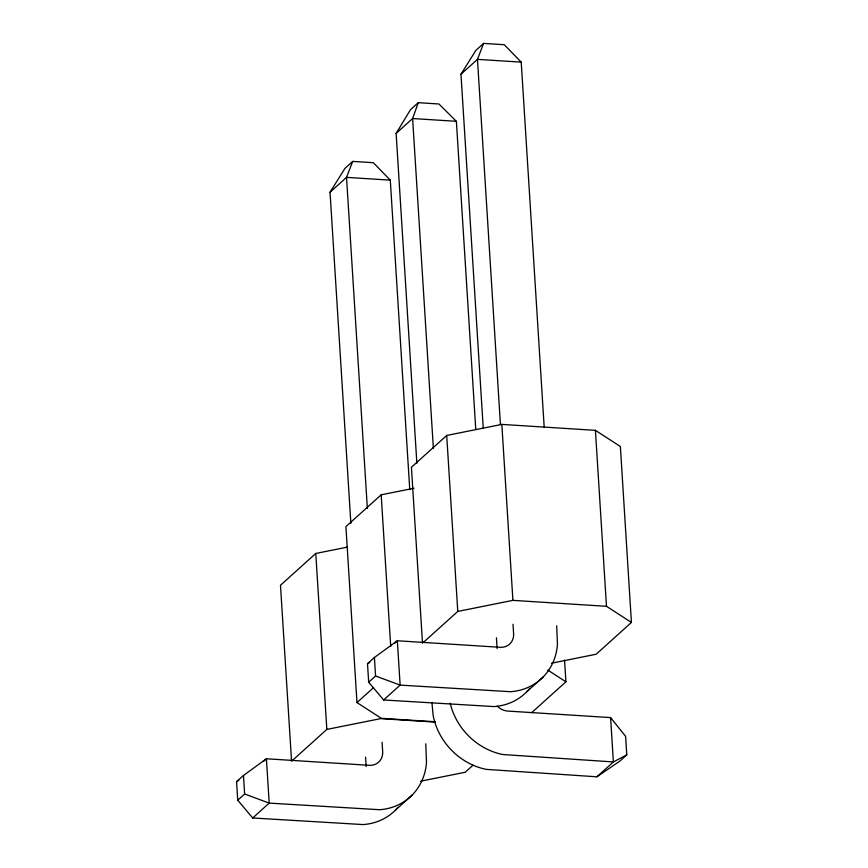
<?xml version="1.0" encoding="UTF-8"?>
<svg xmlns="http://www.w3.org/2000/svg" width="868" height="868" viewBox="0 0 868 868"><rect width="100%" height="100%" fill="white"/><g stroke="black" fill="none" stroke-linecap="round" stroke-linejoin="round"><path stroke-width="1.3" d="M475.762 429.443L456.373 121.314L438.904 103.986L418.267 102.674L412.615 118.536L433.371 448.344M409.761 489.682L390.285 180.143L373.327 162.707L352.701 161.405L346.527 177.365L367.359 508.474M544.182 427.099L521.223 62.138L504.265 44.713L483.628 43.4L477.465 59.36L500.424 424.257M416.868 463.208L396.123 133.401L410.488 109.683L418.267 102.674M350.867 523.339L330.035 192.229L344.921 168.414L352.701 161.405M483.248 428.315L460.973 74.236L475.848 50.409L483.628 43.4M330.035 192.229L346.527 177.365L390.285 180.143M460.973 74.236L477.465 59.36L521.223 62.138M396.123 133.401L412.615 118.536L456.373 121.314M347.276 547.144L315.768 553.469L280.483 585.26L291.561 761.225L326.835 729.424L381.974 718.368L435.443 721.764M551.516 663.195L596.153 654.244L631.427 622.454L620.36 446.488L595.415 430.344L501.834 424.398L446.705 435.465L411.421 467.255L422.499 643.221M414.003 488.239L381.182 494.814L345.909 526.616L356.976 702.57L381.92 718.715L435.4 722.111M398.032 807.305A62.246 54.814 48 0 1 363.139 824.578L252.696 817.981L237.734 800.209L236.573 781.688L243.463 775.482L266.411 758.773L369.291 765.305A15.298 13.476 48 0 0 382.669 751.731L382.072 742.27M529.74 688.389A62.246 54.814 48 0 1 494.076 706.585L383.634 699.977L368.672 682.205L367.511 663.695L374.401 657.477L397.338 640.768L500.218 647.3A15.298 13.476 48 0 0 513.606 633.727L513.01 624.266M263.492 761.399L266.411 758.773L269.199 803.106L252.696 817.981M394.43 643.394L397.338 640.768L400.137 685.112L383.634 699.977M237.734 800.209L244.624 794.003L243.463 775.482M368.672 682.205L375.562 675.998L374.401 657.477M423.476 642.331L457.772 611.43L512.912 600.363L606.482 606.309L631.427 622.454M356.976 702.57L373.641 687.565M395.613 809.963L412.105 795.088M526.55 691.959L543.043 677.094M473.049 765.185L465.215 772.249L420.579 781.2M531.617 712.715L565.914 681.803L564.547 660.147M431.928 702.462L433.143 715.482A62.246 54.814 48 0 0 486.395 769.384L596.891 776.806L613.383 761.941L626.783 754.878L625.622 736.368L610.595 717.597L507.715 711.066A15.298 13.476 48 0 1 497.342 706.183M626.783 754.878L619.893 761.084L596.891 776.806M367.511 663.695L369.735 662.349M236.573 781.688L238.798 780.354M375.562 675.998L400.137 685.112L510.579 691.709A62.246 54.814 48 0 0 557.44 644.175L556.681 625.795M244.624 794.003L269.199 803.106L379.641 809.714A62.246 54.814 48 0 0 426.503 762.169L425.754 743.8M547.773 670.063L565.914 681.803M595.415 430.344L606.482 606.309M610.595 717.597L613.383 761.941L502.887 754.52A62.246 54.814 48 0 1 450.188 703.178M501.834 424.398L512.912 600.363M496.431 637.785L497.104 648.591M446.705 435.465L457.772 611.43M381.182 494.814L390.719 646.421M365.58 757.135L366.177 766.596M315.768 553.469L326.835 729.424"/></g></svg>
